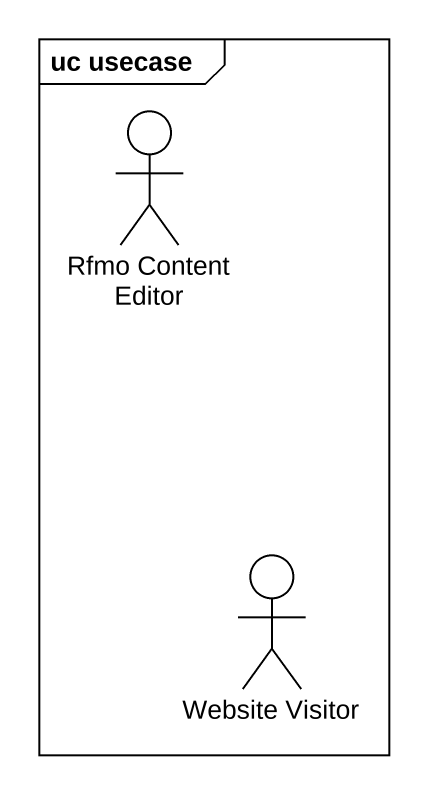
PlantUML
@startuml
mainframe uc usecase
actor "Rfmo Content Editor" as Rfmo_Content_Editor
actor "Website Visitor" as Website_Visitor
@enduml
